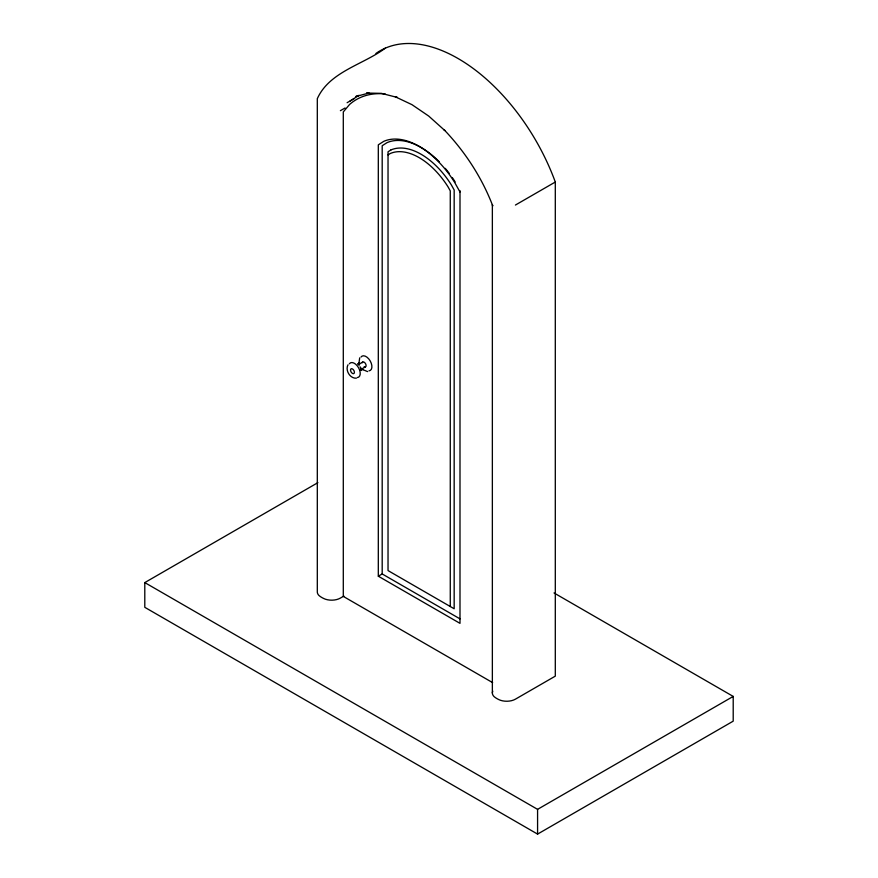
<?xml version="1.0" encoding="UTF-8"?>
<svg xmlns="http://www.w3.org/2000/svg" width="878" height="878" viewBox="0 0 878 878"><rect width="100%" height="100%" fill="white"/><g stroke="black" fill="none" stroke-linecap="round" stroke-linejoin="round"><path stroke-width="1.32" d="M348.006 364.776C345.01 370.275 349.971 378.67 356.347 378.177M359.684 357.862L358.981 362.976M350.026 101.036L359.014 95.307M388.032 154.923L390.238 153.518A61.965 35.779 60 0 1 448.065 186.904L450.271 190.866L450.271 606.511M385.332 48.147C363.371 64.643 329.426 71.612 317.309 98.687L317.309 591.915A12.38 7.145 0 0 0 318.966 595.493A22.861 13.203 0 0 0 325.442 599.224A12.38 7.145 0 0 0 340.379 598.094L343.902 596.063M347.106 102.715L354.141 98.654M340.379 110.683L345.076 107.983M515.43 205.046L555.302 182.031A155.878 89.995 60 0 0 375.927 53.481M358.312 364.633L362.757 362.065M359.958 370.044L365.511 366.828M554.018 592.957L733.207 696.419L733.207 721.156L537.577 834.1L144.793 607.324L144.793 582.586L317.891 482.648M459.995 191.986L454.508 182.152A75.782 43.746 60 0 0 383.796 141.325L378.308 144.826L378.308 576.198L382.193 573.949L459.995 618.869M144.793 582.586L537.577 809.351L733.207 696.419M358.345 95.559L355.886 96.492L369.1 92.98L366.543 93.068L381.414 93.353L397.35 97.458L395.287 96.767L411.991 104.68L428.705 116.061L444.872 130.57L444.125 129.779C465.077 151.707 481.89 177.576 492.777 205.913L492.36 204.695L492.36 692.983M367.619 371.603L362.834 369.649M378.308 576.198L459.995 623.358L459.995 190.647M492.646 682.634L343.298 596.403L343.298 111.923L349.609 104.438A125.488 72.457 60 0 1 385.179 93.957M358.926 365.083L357.576 363.657M361.516 368.255L362.91 369.726M360.101 366.774L361.538 370.527M358.948 362.866L359.53 364.809M555.302 182.031L555.302 676.137L515.43 699.162A12.38 7.145 0 0 1 500.493 700.293A22.861 13.203 0 0 1 494.018 696.55A12.38 7.145 0 0 1 492.777 691.129M537.577 809.351L537.577 834.1M382.193 573.949L382.193 145.726L387.033 142.642A73.017 42.155 60 0 1 439.296 161.826M361.023 357.039A8.253 4.763 60 0 1 370.209 360.946A8.253 4.763 60 0 1 369.001 370.845M362.252 362.779A2.755 1.591 60 0 1 364.469 362.427A2.755 1.591 60 0 1 366.071 365.764A2.755 1.591 60 0 1 364.14 366.697M349.356 363.777A8.253 4.763 60 0 1 358.531 367.684A8.253 4.763 60 0 1 357.324 377.584M445.234 168.346A73.017 42.155 60 0 1 449.24 173.372M452.291 177.597A73.017 42.155 60 0 1 455.166 181.976M390.897 149.962L388.032 151.784L388.032 570.579L454.167 608.761L454.167 189.966L451.303 184.83A64.731 37.37 60 0 0 390.897 149.962M350.52 370.066A2.755 1.591 60 0 0 353.439 373.688A2.755 1.591 60 0 0 353.439 369.803A2.755 1.591 60 0 0 350.52 370.066"/></g></svg>
